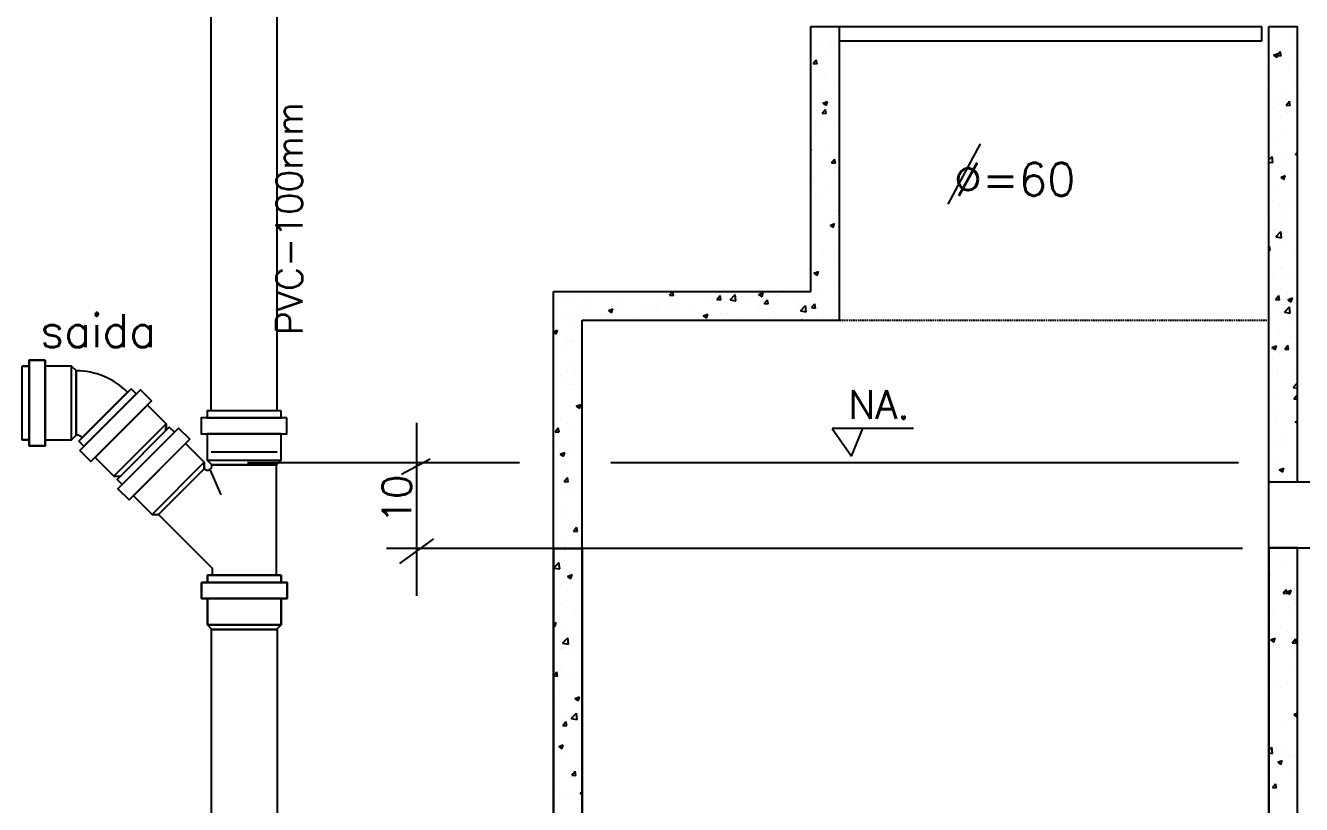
# Model space of a CAD drawing. Extents: x -435 to 5505, y -2177 to 2023.
# Drawn here: x 3392.6 to 3815.1, y -816.1 to -558.3 of the extents above; entities that cross this region are included whole.
import ezdxf
from ezdxf.enums import TextEntityAlignment as Align

# ---------------------------------------------------------------- set-up
doc = ezdxf.new("R2010")
doc.units = 0
doc.header["$MEASUREMENT"] = 0
doc.linetypes.add('DASHED', pattern=[0.75, 0.5, -0.25])
doc.layers.get('0').update_dxf_attribs({"linetype": 'CONTINUOUS'})
doc.layers.add('COTAS', color=1, linetype='CONTINUOUS')
doc.layers.add('HIDRA', color=1, linetype='CONTINUOUS')
doc.styles.add('ROMANS', font='romans')
doc.styles.get("Standard").update_dxf_attribs({"font": 'romans.shx', "height": 8})

msp = doc.modelspace()

# ---------------------------------------------------------------- linework, layer by layer
for p, q in [((3652.71306, -558.70059), (3801.9522, -558.70059)), ((3652.71306, -646.34897), (3652.71306, -558.70059)), ((3652.71306, -558.70059), (3662.18856, -558.70059)), ((3662.18856, -655.82447), (3662.18856, -558.70059)), ((3801.9522, -563.43834), (3801.9522, -558.70059)), ((3804.32107, -731.15946), (3804.32107, -558.70059)), ((3804.32107, -558.70059), (3813.79657, -558.70059)), ((3804.32107, -558.70059), (3813.79657, -558.70059)), ((3813.79657, -709.31946), (3813.79657, -558.70059)), ((3662.18856, -563.43834), (3801.9522, -563.43834)), ((3698.17137, -617.49332), (3708.86695, -597.50733)), ((3567.43356, -1113.01998), (3567.43356, -646.34897)), ((3567.43356, -646.34897), (3652.71306, -646.34897)), ((3576.90906, -1083.16955), (3576.90906, -655.82447)), ((3576.90906, -655.82447), (3662.18856, -655.82447)), ((3686.60585, -691.74376), (3659.69672, -691.74376)), ((3659.69672, -691.74376), (3666.15491, -700.88824)), ((3666.15491, -700.88824), (3669.92219, -691.74376)), ((3794.28438, -703.04751), (3586.45425, -703.04751)), ((3804.32107, -709.31946), (3804.32107, -703.20197)), ((3804.32107, -1158.02601), (3804.32107, -731.15946)), ((3804.32107, -731.62847), (3804.32107, -731.15946)), ((3813.79657, -1167.50151), (3813.79657, -731.15946))]:
    msp.add_line(p, q)
at = {"color": 0, "linetype": 'CONTINUOUS'}
for p, q in [((3655.24534, -564.75722), (3655.24534, -564.75722)), ((3659.37078, -564.71239), (3659.37078, -564.71239)), ((3661.38689, -564.2171), (3661.38689, -564.2171)), ((3811.05929, -562.44173), (3811.05929, -562.44173)), ((3811.17714, -565.23911), (3811.17714, -565.23911)), ((3653.40979, -570.95045), (3654.46267, -569.69567)), ((3654.71578, -571.06489), (3654.46326, -569.6959)), ((3657.35824, -566.96175), (3657.35824, -566.96175)), ((3661.92632, -568.19134), (3662.18856, -568.09068)), ((3661.92632, -568.19134), (3662.18856, -568.36822)), ((3805.82441, -568.14373), (3807.35361, -567.55672)), ((3805.82441, -568.14373), (3806.91078, -568.87649)), ((3806.91136, -568.87684), (3807.3542, -567.55707)), ((3807.02908, -568.22764), (3808.08197, -566.97286)), ((3807.02908, -568.22764), (3808.3345, -568.34185)), ((3808.33508, -568.34221), (3808.08255, -566.97322)), ((3653.40979, -570.95045), (3654.7152, -571.06466)), ((3654.97977, -572.02762), (3654.97977, -572.02762)), ((3805.31385, -571.05568), (3805.31385, -571.05568)), ((3810.78127, -570.33588), (3810.78127, -570.33588)), ((3810.91157, -572.50952), (3810.91157, -572.50952)), ((3810.93365, -571.11617), (3810.93365, -571.11617)), ((3655.02568, -575.81386), (3655.02568, -575.81386)), ((3657.08022, -574.8559), (3657.08022, -574.8559)), ((3660.48517, -577.24824), (3660.48517, -577.24824)), ((3813.2622, -578.66853), (3813.2622, -578.66853)), ((3813.30734, -577.86086), (3813.30734, -577.86086)), ((3654.7142, -579.29803), (3654.7142, -579.29803)), ((3659.60629, -582.38089), (3659.60629, -582.38089)), ((3805.03583, -578.94983), (3805.03583, -578.94983)), ((3806.58854, -582.21764), (3806.58854, -582.21764)), ((3810.646, -579.77992), (3810.646, -579.77992)), ((3652.98158, -584.22987), (3652.98158, -584.22987)), ((3654.44863, -586.56843), (3654.44863, -586.56843)), ((3656.44012, -587.37833), (3657.493, -586.12355)), ((3656.61232, -584.02862), (3658.14152, -583.44161)), ((3656.61232, -584.02862), (3657.69869, -584.76139)), ((3657.7461, -587.49277), (3657.49357, -586.12378)), ((3657.69926, -584.76162), (3658.14209, -583.44185)), ((3805.75861, -585.65016), (3805.75861, -585.65016)), ((3807.5619, -586.47482), (3807.5619, -586.47482)), ((3810.05941, -584.65552), (3811.1123, -583.40074)), ((3810.05941, -584.65552), (3811.36482, -584.76973)), ((3810.38043, -587.05032), (3810.38043, -587.05032)), ((3811.36539, -584.77008), (3811.11287, -583.40109)), ((3653.86085, -590.99484), (3653.86085, -590.99484)), ((3655.37759, -589.90765), (3655.37759, -589.90765)), ((3656.44012, -587.37833), (3657.74553, -587.49254)), ((3654.18306, -593.83883), (3654.18306, -593.83883)), ((3661.32249, -591.87291), (3661.32249, -591.87291)), ((3810.11486, -594.32072), (3810.11486, -594.32072)), ((3813.54685, -592.7742), (3813.79657, -592.67834)), ((3813.54685, -592.7742), (3813.79657, -592.94264)), ((3652.71306, -599.32282), (3652.82751, -599.27889)), ((3652.71306, -599.62189), (3652.82807, -599.27912)), ((3658.08625, -598.56806), (3658.08625, -598.56806)), ((3661.90847, -597.7929), (3661.90847, -597.7929)), ((3806.94045, -596.31143), (3806.94045, -596.31143)), ((3653.91749, -601.10923), (3653.91749, -601.10923)), ((3659.47044, -603.80621), (3660.52333, -602.55142)), ((3659.47045, -603.80621), (3660.77586, -603.92041)), ((3660.77642, -603.92065), (3660.52389, -602.55166)), ((3804.32107, -602.75831), (3805.38736, -601.647)), ((3804.32107, -603.51835), (3805.62866, -603.72114)), ((3805.62922, -603.72152), (3805.38792, -601.64738)), ((3809.84929, -601.59112), (3809.84929, -601.59112)), ((3809.86408, -601.88683), (3809.86408, -601.88683)), ((3813.08974, -601.0834), (3813.79657, -600.24102)), ((3813.08974, -601.0834), (3813.79657, -601.14524)), ((3656.16303, -606.40686), (3656.16303, -606.40686)), ((3660.42077, -604.90404), (3660.42077, -604.90404)), ((3661.63045, -605.68706), (3661.63045, -605.68706)), ((3808.23284, -608.61148), (3809.76205, -608.02447)), ((3809.31977, -609.34459), (3809.7626, -608.02482)), ((3809.64911, -604.97184), (3809.64911, -604.97184)), ((3813.1978, -606.32433), (3813.1978, -606.32433)), ((3652.91718, -611.88568), (3652.91718, -611.88568)), ((3653.65192, -608.37963), (3653.65192, -608.37963)), ((3653.83324, -609.7282), (3653.83324, -609.7282)), ((3808.23284, -608.61148), (3809.31922, -609.34424)), ((3809.58372, -608.86153), (3809.58372, -608.86153)), ((3809.58606, -609.78098), (3809.58606, -609.78098)), ((3653.38635, -615.65003), (3653.38635, -615.65003)), ((3655.88501, -614.30101), (3655.88501, -614.30101)), ((3658.43816, -612.66186), (3658.43816, -612.66186)), ((3805.39611, -616.13198), (3805.39611, -616.13198)), ((3805.69421, -613.30596), (3805.69421, -613.30596)), ((3809.31815, -616.13193), (3809.31815, -616.13193)), ((3661.25809, -619.52871), (3661.25809, -619.52871)), ((3810.00102, -619.06563), (3810.00102, -619.06563)), ((3812.11213, -617.30597), (3812.11213, -617.30597)), ((3653.12077, -622.92044), (3653.12077, -622.92044)), ((3658.41108, -621.82599), (3658.41108, -621.82599)), ((3659.02075, -624.49637), (3660.54996, -623.90936)), ((3659.02075, -624.49637), (3660.10712, -625.22914)), ((3660.10766, -625.22937), (3660.5505, -623.9096)), ((3661.14682, -621.32226), (3661.14682, -621.32226)), ((3804.32107, -623.91049), (3804.44804, -623.86175)), ((3804.32107, -624.24211), (3804.44858, -623.86209)), ((3809.05257, -623.40233), (3809.05257, -623.40233)), ((3806.36669, -625.91992), (3806.36669, -625.91992)), ((3806.58181, -628.30959), (3808.28289, -626.53669)), ((3806.58181, -628.30959), (3808.52418, -628.61083)), ((3808.52472, -628.61121), (3808.28343, -626.53707)), ((3812.70968, -627.72604), (3812.70968, -627.72604)), ((3652.8552, -630.19084), (3652.8552, -630.19084)), ((3656.89381, -632.4824), (3656.89381, -632.4824)), ((3660.35637, -632.55985), (3660.35637, -632.55985)), ((3804.32107, -631.57277), (3804.53832, -631.31386)), ((3804.32107, -632.64175), (3804.79085, -632.68285)), ((3804.79138, -632.6832), (3804.53886, -631.31421)), ((3808.787, -630.67273), (3808.787, -630.67273)), ((3660.71326, -637.23801), (3660.71326, -637.23801)), ((3661.49873, -635.41606), (3661.49873, -635.41606)), ((3813.1334, -633.98013), (3813.1334, -633.98013)), ((3652.85278, -639.54148), (3652.85278, -639.54148)), ((3653.70675, -640.33365), (3655.23595, -639.74664)), ((3653.70675, -640.33365), (3654.79312, -641.06641)), ((3654.79364, -641.06664), (3655.23648, -639.74687)), ((3805.62981, -640.96177), (3805.62981, -640.96177)), ((3808.45668, -638.88618), (3808.45668, -638.88618)), ((3808.52143, -637.94313), (3808.52143, -637.94313)), ((3808.66887, -641.33193), (3808.66887, -641.33193)), ((3813.06159, -641.81984), (3813.06159, -641.81984)), ((3591.51299, -646.34897), (3591.54203, -646.35151)), ((3591.54256, -646.35169), (3591.54206, -646.34897)), ((3605.03736, -646.34897), (3605.05575, -646.36138)), ((3605.05628, -646.36157), (3605.0605, -646.34897)), ((3605.90158, -647.60781), (3606.95447, -646.35303)), ((3607.20752, -647.72221), (3606.95499, -646.35322)), ((3654.96783, -645.85196), (3654.96783, -645.85196)), ((3660.43525, -645.13216), (3660.43525, -645.13216)), ((3808.25586, -645.21353), (3808.25586, -645.21353)), ((3571.19887, -647.86389), (3571.19887, -647.86389)), ((3574.19939, -648.14584), (3574.19939, -648.14584)), ((3578.1173, -648.11197), (3578.1173, -648.11197)), ((3583.58472, -647.39217), (3583.58472, -647.39217)), ((3585.41284, -646.60807), (3585.41284, -646.60807)), ((3589.16885, -650.47294), (3589.16885, -650.47294)), ((3601.90564, -648.28665), (3601.90564, -648.28665)), ((3605.90158, -647.60781), (3607.207, -647.72202)), ((3618.73567, -649.30506), (3618.73567, -649.30506)), ((3621.56655, -648.97831), (3622.61943, -647.72353)), ((3621.56655, -648.97831), (3622.87196, -649.09252)), ((3622.87248, -649.09273), (3622.61995, -647.72374)), ((3625.9045, -649.16947), (3627.60559, -647.39658)), ((3625.9045, -649.16947), (3627.84688, -649.47072)), ((3627.43584, -649.47661), (3627.43584, -649.47661)), ((3627.84741, -649.47098), (3627.60612, -647.39684)), ((3629.76719, -647.90689), (3629.76719, -647.90689)), ((3632.90326, -648.75681), (3632.90326, -648.75681)), ((3635.35629, -647.37773), (3636.88549, -646.79072)), ((3635.35629, -647.37773), (3636.44266, -648.11049)), ((3636.44318, -648.11071), (3636.88602, -646.79094)), ((3637.23151, -650.34882), (3638.28439, -649.09404)), ((3637.23151, -650.34882), (3638.53692, -650.46303)), ((3638.53744, -650.46325), (3638.28492, -649.09426)), ((3641.17477, -647.66785), (3641.17477, -647.66785)), ((3648.4569, -649.3708), (3648.4569, -649.3708)), ((3652.89647, -651.71933), (3653.94936, -650.46455)), ((3654.2024, -651.83377), (3653.94988, -650.46478)), ((3661.19369, -647.18451), (3661.19369, -647.18451)), ((3806.51576, -648.99652), (3807.56865, -647.74174)), ((3806.51576, -648.99652), (3807.82118, -649.11073)), ((3807.8217, -649.11108), (3807.56917, -647.74209)), ((3808.39086, -649.22609), (3808.39086, -649.22609)), ((3810.64128, -649.07923), (3812.17049, -648.49222)), ((3810.64128, -649.07923), (3811.72765, -649.81199)), ((3811.72817, -649.81235), (3812.17101, -648.49257)), ((3571.28984, -654.22947), (3571.28984, -654.22947)), ((3576.43207, -652.65923), (3576.43207, -652.65923)), ((3578.34361, -651.78841), (3578.34361, -651.78841)), ((3582.94852, -654.72207), (3582.94852, -654.72207)), ((3585.14727, -653.87847), (3585.14727, -653.87847)), ((3585.61893, -652.67269), (3587.14813, -652.08568)), ((3585.61893, -652.67269), (3586.7053, -653.40546)), ((3586.70581, -653.40563), (3587.14865, -652.08586)), ((3590.00229, -652.28101), (3590.00229, -652.28101)), ((3596.1788, -652.48031), (3596.1788, -652.48031)), ((3599.90385, -653.10127), (3599.90385, -653.10127)), ((3601.66097, -652.77361), (3601.66097, -652.77361)), ((3605.37127, -652.38147), (3605.37127, -652.38147)), ((3607.52221, -650.84282), (3607.52221, -650.84282)), ((3613.31965, -653.26621), (3613.31965, -653.26621)), ((3613.64278, -651.29251), (3613.64278, -651.29251)), ((3617.00583, -654.42181), (3618.53504, -653.8348)), ((3617.00583, -654.42181), (3618.0922, -655.15457)), ((3618.09272, -655.15477), (3618.53555, -653.835)), ((3622.98333, -653.74339), (3622.98333, -653.74339)), ((3624.97834, -653.75881), (3624.97834, -653.75881)), ((3635.72012, -651.5571), (3635.72012, -651.5571)), ((3636.63702, -654.25141), (3636.63702, -654.25141)), ((3640.84503, -653.53981), (3640.84503, -653.53981)), ((3648.2957, -654.74401), (3648.2957, -654.74401)), ((3649.21305, -652.78441), (3650.91413, -651.01151)), ((3649.21305, -652.78441), (3651.15543, -653.08565)), ((3649.22239, -654.46591), (3649.22239, -654.46591)), ((3651.15595, -653.08593), (3650.91466, -651.01179)), ((3652.05849, -652.00204), (3652.05849, -652.00204)), ((3652.89647, -651.71933), (3654.20188, -651.83354)), ((3654.68981, -653.74611), (3654.68981, -653.74611)), ((3807.99029, -652.48394), (3807.99029, -652.48394)), ((3809.47733, -653.19927), (3811.17842, -651.42637)), ((3809.47733, -653.19927), (3811.41971, -653.50052)), ((3811.42023, -653.50089), (3811.17894, -651.42675)), ((3572.37186, -656.72592), (3572.37186, -656.72592)), ((3573.93381, -655.41624), (3573.93381, -655.41624)), ((3586.11079, -654.91716), (3586.11079, -654.91716)), ((3594.60721, -655.21467), (3594.60721, -655.21467)), ((3606.26589, -655.70727), (3606.26589, -655.70727)), ((3629.50162, -655.17729), (3629.50162, -655.17729)), ((3649.29528, -655.82447), (3649.92194, -655.58392)), ((3649.84182, -655.82447), (3649.92246, -655.58414)), ((3659.95438, -655.2366), (3659.95438, -655.2366)), ((3810.91692, -656.75107), (3810.91692, -656.75107)), ((3567.43356, -659.6534), (3568.79767, -659.12977)), ((3567.43356, -659.82812), (3568.35484, -660.44954)), ((3568.35535, -660.4497), (3568.79819, -659.12993)), ((3572.03619, -662.48856), (3572.03619, -662.48856)), ((3573.66824, -662.68664), (3573.66824, -662.68664)), ((3573.9985, -662.88988), (3573.9985, -662.88988)), ((3807.72472, -659.75434), (3807.72472, -659.75434)), ((3811.51725, -661.64038), (3811.51725, -661.64038)), ((3813.069, -661.63594), (3813.069, -661.63594)), ((3572.09385, -664.62008), (3572.09385, -664.62008)), ((3804.46348, -664.08144), (3804.46348, -664.08144)), ((3805.17148, -665.36502), (3805.17148, -665.36502)), ((3805.32727, -664.9165), (3806.85648, -664.3295)), ((3805.32727, -664.9165), (3806.41364, -665.64927)), ((3806.41415, -665.64962), (3806.85699, -664.32985)), ((3807.45915, -667.02474), (3807.45915, -667.02474)), ((3809.54609, -665.42439), (3810.59898, -664.16961)), ((3809.54609, -665.42439), (3810.85151, -665.5386)), ((3810.85202, -665.53896), (3810.59949, -664.16997)), ((3573.40267, -669.95704), (3573.40267, -669.95704)), ((3805.56541, -668.61757), (3805.56541, -668.61757)), ((3569.7455, -674.05002), (3569.7455, -674.05002)), ((3571.13447, -675.5197), (3571.13447, -675.5197)), ((3574.61991, -672.14506), (3574.61991, -672.14506)), ((3807.17214, -672.74185), (3807.17214, -672.74185)), ((3807.19358, -674.29514), (3807.19358, -674.29514)), ((3813.21911, -672.16309), (3813.21911, -672.16309)), ((3573.1371, -677.22745), (3573.1371, -677.22745)), ((3574.35041, -676.98367), (3574.35041, -676.98367)), ((3812.37286, -678.08896), (3813.79657, -676.60514)), ((3812.37286, -678.08896), (3813.79657, -678.30976)), ((3812.94109, -680.05724), (3812.94109, -680.05724)), ((3568.87447, -680.75902), (3568.87447, -680.75902)), ((3574.99091, -684.34725), (3576.52012, -683.76024)), ((3574.99091, -684.34725), (3576.07728, -685.08001)), ((3576.07778, -685.08018), (3576.52061, -683.76041)), ((3576.36767, -680.31504), (3576.36767, -680.31504)), ((3806.928, -681.56554), (3806.928, -681.56554)), ((3807.47367, -680.77704), (3807.47367, -680.77704)), ((3812.57642, -681.85227), (3813.62931, -680.59749)), ((3812.57642, -681.85227), (3813.79657, -681.95902)), ((3813.79657, -681.50193), (3813.6298, -680.59785)), ((3572.87153, -684.49785), (3572.87153, -684.49785)), ((3807.52405, -686.83564), (3807.52405, -686.83564)), ((3567.99768, -692.77992), (3569.05057, -691.52514)), ((3567.99768, -692.77992), (3569.3031, -692.89412)), ((3569.30358, -692.89429), (3569.05106, -691.5253)), ((3571.97179, -690.14436), (3571.97179, -690.14436)), ((3572.60596, -691.76825), (3572.60596, -691.76825)), ((3806.66243, -688.83594), (3806.66243, -688.83594)), ((3807.19565, -688.67119), (3807.19565, -688.67119)), ((3813.0046, -689.29174), (3813.0046, -689.29174)), ((3813.04972, -689.54698), (3813.79657, -689.26029)), ((3813.04972, -689.54698), (3813.79657, -690.05074)), ((3571.17666, -696.17103), (3571.17666, -696.17103)), ((3572.80607, -696.80422), (3572.80607, -696.80422)), ((3576.64408, -695.45123), (3576.64408, -695.45123)), ((3805.50101, -696.27337), (3805.50101, -696.27337)), ((3806.39686, -696.10635), (3806.39686, -696.10635)), ((3809.72172, -696.19618), (3809.72172, -696.19618)), ((3810.23271, -695.49605), (3810.23271, -695.49605)), ((3569.67691, -700.18452), (3571.20611, -699.59752)), ((3569.67691, -700.18452), (3570.76328, -700.91729)), ((3570.76376, -700.91745), (3571.20659, -699.59768)), ((3572.34039, -699.03865), (3572.34039, -699.03865)), ((3570.89864, -704.06518), (3570.89864, -704.06518)), ((3571.07007, -703.1755), (3571.07007, -703.1755)), ((3806.13129, -703.37675), (3806.13129, -703.37675)), ((3807.73571, -705.38425), (3809.26491, -704.79725)), ((3807.73571, -705.38426), (3808.82208, -706.11702)), ((3808.82256, -706.11737), (3809.26539, -704.7976)), ((3568.46096, -707.90569), (3568.46096, -707.90569)), ((3571.02801, -709.20779), (3572.0809, -707.95301)), ((3571.02801, -709.20779), (3572.33343, -709.322)), ((3572.07482, -706.30905), (3572.07482, -706.30905)), ((3572.3339, -709.32217), (3572.08137, -707.95318)), ((3576.30327, -707.97084), (3576.30327, -707.97084)), ((3805.97971, -706.65619), (3805.97971, -706.65619)), ((3571.80924, -713.57945), (3571.80924, -713.57945)), ((3573.42471, -711.59017), (3573.42471, -711.59017)), ((3571.90739, -717.80016), (3571.90739, -717.80016)), ((3567.67927, -720.20412), (3567.67927, -720.20412)), ((3568.81287, -721.99948), (3568.81287, -721.99948)), ((3571.54367, -720.84986), (3571.54367, -720.84986)), ((3575.86664, -719.55842), (3575.86664, -719.55842)), ((3574.05834, -725.63567), (3575.11123, -724.38089)), ((3574.05834, -725.63567), (3575.36376, -725.74988)), ((3575.36422, -725.75005), (3575.11169, -724.38106)), ((3571.00567, -730.8313), (3571.00567, -730.8313)), ((3571.2781, -728.12026), (3571.2781, -728.12026)), ((3571.52153, -730.65989), (3571.52153, -730.65989)), ((3575.72689, -727.00218), (3575.72689, -727.00218)), ((3575.44887, -734.89633), (3575.44887, -734.89633)), ((3805.06901, -732.45836), (3805.06901, -732.45836)), ((3813.6452, -732.34405), (3813.6452, -732.34405)), ((3813.77752, -731.57221), (3813.77752, -731.57221)), ((3567.56098, -737.88341), (3569.26207, -736.11051)), ((3567.56098, -737.88341), (3569.50336, -738.18465)), ((3569.50382, -738.18487), (3569.26253, -736.11072)), ((3569.98145, -735.61613), (3569.98145, -735.61613)), ((3571.01253, -735.39066), (3571.01253, -735.39066)), ((3576.23887, -735.62664), (3576.23887, -735.62664)), ((3808.52651, -735.64128), (3808.52651, -735.64128)), ((3569.70343, -743.51028), (3569.70343, -743.51028)), ((3570.74696, -742.66106), (3570.74696, -742.66106)), ((3572.08534, -740.65227), (3573.61455, -740.06527)), ((3572.08534, -740.65227), (3573.17171, -741.38504)), ((3573.17216, -741.38521), (3573.615, -740.06543)), ((3804.69517, -740.51186), (3804.69517, -740.51186)), ((3804.80343, -739.72876), (3804.80343, -739.72876)), ((3571.84299, -745.45597), (3571.84299, -745.45597)), ((3571.87344, -744.75368), (3571.87344, -744.75368)), ((3804.53786, -746.99916), (3804.53786, -746.99916)), ((3809.03278, -746.19327), (3810.08566, -744.93849)), ((3809.03278, -746.19327), (3810.33819, -746.30748)), ((3810.33864, -746.30783), (3810.08611, -744.93884)), ((3810.14415, -745.85201), (3811.67335, -745.265)), ((3810.14415, -745.85201), (3811.23052, -746.58477)), ((3811.23096, -746.58512), (3811.6738, -745.26535)), ((3812.87581, -744.60334), (3812.87581, -744.60334)), ((3570.48139, -749.93146), (3570.48139, -749.93146)), ((3572.2295, -751.03527), (3572.2295, -751.03527)), ((3805.37221, -751.58497), (3805.37221, -751.58497)), ((3810.82869, -751.05329), (3810.82869, -751.05329)), ((3567.51679, -756.20339), (3568.30054, -755.90254)), ((3567.85814, -757.22248), (3568.30098, -755.90271)), ((3574.5821, -753.41409), (3574.5821, -753.41409)), ((3805.04708, -754.60565), (3805.04708, -754.60565)), ((3812.10085, -752.16459), (3812.10085, -752.16459)), ((3567.51683, -756.9924), (3567.85771, -757.22232)), ((3570.21582, -757.20187), (3570.21582, -757.20187)), ((3570.94127, -758.4871), (3570.94127, -758.4871)), ((3805.08326, -759.66725), (3805.08326, -759.66725)), ((3810.55068, -758.94745), (3810.55068, -758.94745)), ((3813.71312, -759.22801), (3813.71312, -759.22801)), ((3569.95025, -764.47227), (3569.95025, -764.47227)), ((3570.3291, -764.57423), (3570.3291, -764.57423)), ((3570.45651, -762.7731), (3572.15759, -761.0002)), ((3570.45651, -762.7731), (3572.39889, -763.07434)), ((3572.39933, -763.07455), (3572.15803, -761.00041)), ((3576.17447, -763.28244), (3576.17447, -763.28244)), ((3804.83014, -761.68928), (3806.35934, -761.10228)), ((3804.83014, -761.68928), (3805.91651, -762.42205)), ((3805.91694, -762.4224), (3806.35978, -761.10262)), ((3807.75574, -763.26606), (3807.75574, -763.26606)), ((3812.06311, -762.62114), (3813.11599, -761.36636)), ((3812.06311, -762.62114), (3813.36852, -762.73535)), ((3813.36895, -762.73571), (3813.11643, -761.36672)), ((3574.53168, -766.44728), (3574.53168, -766.44728)), ((3574.93401, -767.50789), (3574.93401, -767.50789)), ((3804.80524, -767.5614), (3804.80524, -767.5614)), ((3813.07674, -766.47243), (3813.07674, -766.47243)), ((3567.51769, -773.50907), (3568.53725, -772.29401)), ((3568.79021, -773.66316), (3568.53768, -772.29417)), ((3569.68467, -771.74267), (3569.68467, -771.74267)), ((3571.77859, -773.11177), (3571.77859, -773.11177)), ((3812.81141, -772.25915), (3812.81141, -772.25915)), ((3567.51769, -773.55171), (3568.78978, -773.663)), ((3568.78624, -775.06124), (3568.78624, -775.06124)), ((3574.25367, -774.34144), (3574.25367, -774.34144)), ((3807.33131, -775.08638), (3807.33131, -775.08638)), ((3569.4191, -779.01307), (3569.4191, -779.01307)), ((3574.49378, -781.12002), (3576.02298, -780.53302)), ((3574.49378, -781.12002), (3575.58015, -781.85279)), ((3575.58057, -781.85296), (3576.0234, -780.53318)), ((3805.30781, -779.24078), (3805.30781, -779.24078)), ((3808.10765, -777.35985), (3808.10765, -777.35985)), ((3568.50823, -782.95539), (3568.50823, -782.95539)), ((3576.77973, -781.86642), (3576.77973, -781.86642)), ((3569.15353, -786.28347), (3569.15353, -786.28347)), ((3570.5147, -789.97667), (3571.56758, -788.72189)), ((3570.5147, -789.97667), (3571.82011, -790.09088)), ((3570.87687, -786.14291), (3570.87687, -786.14291)), ((3571.82052, -790.09104), (3571.568, -788.72205)), ((3573.35204, -787.66278), (3575.05312, -785.88989)), ((3573.35204, -787.66278), (3575.29442, -787.96403)), ((3573.38967, -787.32843), (3573.38967, -787.32843)), ((3575.29483, -787.96423), (3575.05354, -785.89009)), ((3810.81631, -786.02026), (3810.81631, -786.02026)), ((3812.55258, -786.31976), (3813.79657, -785.84223)), ((3812.55258, -786.31976), (3813.63895, -787.05252)), ((3813.63937, -787.05288), (3813.79657, -786.58435)), ((3813.64872, -786.88381), (3813.64872, -786.88381)), ((3568.88796, -793.55387), (3568.88796, -793.55387)), ((3571.03429, -790.48038), (3571.03429, -790.48038)), ((3576.11007, -790.93825), (3576.11007, -790.93825)), ((3809.63349, -790.4984), (3809.63349, -790.4984)), ((3569.04456, -798.4299), (3569.04456, -798.4299)), ((3569.17977, -796.9573), (3570.70898, -796.37029)), ((3569.17977, -796.9573), (3570.26614, -797.69007)), ((3570.26655, -797.69023), (3570.70938, -796.37046)), ((3804.32107, -798.11044), (3805.24304, -797.14955)), ((3805.48474, -799.22405), (3805.24345, -797.14991)), ((3806.56331, -797.1804), (3806.56331, -797.1804)), ((3809.35547, -798.39255), (3809.35547, -798.39255)), ((3568.62239, -800.82428), (3568.62239, -800.82428)), ((3571.71419, -800.76757), (3571.71419, -800.76757)), ((3804.32107, -799.04328), (3805.48433, -799.22369)), ((3807.23858, -802.15703), (3808.76778, -801.57003)), ((3807.23858, -802.15703), (3808.32495, -802.8898)), ((3808.32535, -802.89015), (3808.76818, -801.57038)), ((3811.16823, -800.11406), (3811.16823, -800.11406)), ((3812.74701, -799.91495), (3812.74701, -799.91495)), ((3573.33648, -805.89239), (3573.33648, -805.89239)), ((3573.54502, -806.40454), (3574.59791, -805.14976)), ((3573.54502, -806.40454), (3574.85044, -806.51875)), ((3574.85084, -806.51892), (3574.59831, -805.14993)), ((3805.24341, -806.89658), (3805.24341, -806.89658)), ((3811.88154, -805.91754), (3811.88154, -805.91754)), ((3813.62675, -803.62461), (3813.62675, -803.62461)), ((3568.35682, -808.09468), (3568.35682, -808.09468)), ((3576.45024, -810.08263), (3576.45024, -810.08263)), ((3805.48913, -810.53427), (3806.54202, -809.27949)), ((3805.48913, -810.53427), (3806.79454, -810.64847)), ((3806.79494, -810.64883), (3806.54241, -809.27984)), ((3813.36118, -810.89501), (3813.36118, -810.89501)), ((3567.59104, -814.50634), (3567.59104, -814.50634)), ((3569.39647, -812.52369), (3569.39647, -812.52369)), ((3570.81247, -813.79871), (3570.81247, -813.79871)), ((3573.05846, -813.78654), (3573.05846, -813.78654)), ((3576.24756, -812.55247), (3576.86894, -811.90486)), ((3576.24756, -812.55247), (3576.86894, -812.64884)), ((3806.1361, -814.53149), (3806.1361, -814.53149)), ((3813.58432, -814.53961), (3813.58432, -814.53961)), ((3568.09125, -815.36508), (3568.09125, -815.36508))]:
    msp.add_line(p, q, dxfattribs=at)
at = {"linetype": 'DASHED'}
msp.add_line((3662.18856, -655.82447), (3804.32107, -655.82447), dxfattribs=at)
at = {"linetype": 'CONTINUOUS'}
for p, q in [((3576.90906, -731.37366), (3567.43356, -731.37366)), ((3567.43356, -731.37366), (3567.44963, -1113.02919)), ((3567.43356, -731.37366), (3576.90906, -731.37366)), ((3567.44963, -1113.02919), (3567.43356, -731.37366)), ((3567.51551, -731.45004), (3576.86894, -731.45004)), ((3567.53531, -1113.00011), (3567.51551, -731.45004)), ((3576.86894, -731.45004), (3576.86894, -1113.00011)), ((3576.90906, -1113.01998), (3576.90906, -731.37366)), ((3576.90906, -731.37366), (3576.90906, -1113.01998)), ((3813.79657, -731.15946), (3804.32107, -731.15946)), ((3804.32107, -731.15946), (3804.32107, -1158.02601)), ((3813.79657, -1167.50151), (3813.79657, -731.15946))]:
    msp.add_line(p, q, dxfattribs=at)
at = {"layer": 'COTAS'}
for p, q in [((3522.21585, -747.11041), (3522.21585, -689.82864)), ((3556.22441, -703.04751), (3466.16469, -703.04751)), ((3517.17754, -706.82433), (3526.62436, -701.78857)), ((3516.54775, -736.40942), (3527.88394, -728.22631)), ((3795.54395, -731.37366), (3512.13923, -731.37366))]:
    msp.add_line(p, q, dxfattribs=at)
at = {"layer": 'HIDRA', "linetype": 'CONTINUOUS'}
for p, q in [((3454.09081, -685.82952), (3454.09081, -550.78091)), ((3475.93081, -685.82952), (3475.93081, -550.78091)), ((3454.09081, -699.43568), (3475.93081, -699.43568)), ((3804.32107, -709.31946), (3919.6454, -709.31946)), ((3804.32107, -731.15946), (3919.6454, -731.15946)), ((3454.12279, -758.21475, -4.368), (3454.12279, -1059.07841, -4.368)), ((3475.96279, -758.21475, -4.368), (3454.12279, -758.21475, -4.368)), ((3475.96279, -758.21475, -4.368), (3475.96279, -1059.07841, -4.368))]:
    msp.add_line(p, q, dxfattribs=at)
at = {"layer": 'HIDRA'}
for p, q in [((3393.89477, -671.03636, 4.368), (3391.49237, -671.03636, 4.368)), ((3393.89477, -669.07076, 4.368), (3393.89477, -697.46276, 4.368)), ((3399.13637, -669.07076, 4.368), (3393.89477, -669.07076, 4.368)), ((3393.89477, -695.49716, 4.368), (3393.89477, -671.03636, 4.368)), ((3399.13637, -697.46276, 4.368), (3399.13637, -669.07076, 4.368)), ((3399.13637, -671.03636, 4.368), (3399.13637, -695.49716, 4.368)), ((3407.87237, -671.03636, 4.368), (3399.13637, -671.03636, 4.368)), ((3407.87237, -695.49716, 4.368), (3407.87237, -671.03636, 4.368)), ((3407.87237, -671.03636, 4.368), (3409.40117, -672.56516, 4.368)), ((3409.40117, -693.86346, 4.368), (3409.40117, -672.56516, 4.368)), ((3410.30976, -695.86904, 4.368), (3427.60616, -678.57265, 4.368)), ((3410.61863, -698.95769, 4.368), (3430.6948, -678.88151, 4.368)), ((3426.46733, -679.71147, 4.368), (3411.44859, -694.73021, 4.368)), ((3427.60616, -678.57265, 4.368), (3429.30491, -680.2714, 4.368)), ((3430.6948, -678.88151, 4.368), (3434.40117, -682.58788, 4.368)), ((3429.30491, -680.2714, 4.368), (3412.00851, -697.5678, 4.368)), ((3434.40117, -682.58788, 4.368), (3414.325, -702.66406, 4.368)), ((3415.71489, -701.27417, 4.368), (3433.01128, -683.97777, 4.368)), ((3433.01128, -683.97777, 4.368), (3439.18857, -690.15505, 4.368)), ((3479.20681, -688.23192), (3450.81481, -688.23192)), ((3450.81481, -688.23192), (3450.81481, -693.47352)), ((3452.78041, -685.82952), (3452.78041, -688.23192)), ((3477.24121, -685.82952), (3452.78041, -685.82952)), ((3452.78041, -688.23192), (3477.24121, -688.23192)), ((3477.24121, -688.23192, -4.368), (3477.24121, -685.82952, -4.368)), ((3479.20681, -693.47352, -4.368), (3479.20681, -688.23192, -4.368)), ((3439.18857, -690.15505, 4.368), (3421.89217, -707.45145, 4.368)), ((3440.25401, -691.26902), (3422.95761, -708.56542)), ((3443.34265, -691.57788), (3423.26648, -711.65406)), ((3439.11439, -692.39128, 4.368), (3424.05422, -707.45145, 4.368)), ((3439.18857, -690.15505, 4.368), (3439.18857, -692.3171, 4.368)), ((3441.95276, -692.96777), (3440.25401, -691.26902)), ((3447.04902, -695.28426), (3443.34265, -691.57788)), ((3391.49237, -695.49716, 4.368), (3393.89477, -695.49716, 4.368)), ((3399.13637, -695.49716, 4.368), (3407.87237, -695.49716, 4.368)), ((3407.87237, -695.49716, 4.368), (3409.40117, -693.96836, 4.368)), ((3412.00851, -697.5678, 4.368), (3410.30976, -695.86904, 4.368)), ((3424.65637, -710.26417), (3441.95276, -692.96777)), ((3426.97285, -715.36043), (3447.04902, -695.28426)), ((3445.65913, -696.67414), (3428.36274, -713.97054)), ((3451.83642, -702.85143), (3445.65913, -696.67414)), ((3450.81481, -693.47352), (3479.20681, -693.47352)), ((3452.78041, -693.47352), (3452.78041, -702.20952)), ((3477.24121, -693.47352), (3452.78041, -693.47352)), ((3477.24121, -702.20952, -4.368), (3477.24121, -693.47352, -4.368)), ((3393.89477, -697.46276, 4.368), (3399.13637, -697.46276, 4.368)), ((3414.325, -702.66406, 4.368), (3410.61863, -698.95769, 4.368)), ((3421.89217, -707.45145, 4.368), (3415.71489, -701.27417, 4.368)), ((3434.54002, -720.14783), (3451.83642, -702.85143)), ((3436.70207, -720.14783), (3451.83642, -705.01348)), ((3436.77625, -720.07365), (3451.83642, -705.01348)), ((3451.83642, -702.85143), (3451.83642, -705.01348)), ((3452.78041, -702.20952, -4.368), (3454.30921, -703.73832, -4.368)), ((3452.78041, -702.20952), (3477.24121, -702.20952)), ((3454.30921, -703.73832), (3475.71241, -703.73832)), ((3477.24121, -702.20952, -4.368), (3475.71241, -703.73832, -4.368)), ((3475.71241, -740.29369, -4.368), (3475.71241, -703.73832, -4.368)), ((3421.89217, -707.45145, 4.368), (3424.05422, -707.45145, 4.368)), ((3422.95761, -708.56542), (3424.65637, -710.26417)), ((3453.76498, -705.5529, -4.368), (3457.31884, -713.70004, -4.368)), ((3423.26648, -711.65406), (3426.97285, -715.36043)), ((3428.36274, -713.97054), (3434.54002, -720.14783)), ((3434.54002, -720.14783), (3436.70207, -720.14783)), ((3436.70207, -720.14783, -4.368), (3454.44179, -737.88754, -4.368)), ((3454.44179, -737.88754, -4.368), (3454.44179, -740.29368, -4.368)), ((3450.8811, -742.69608), (3479.2731, -742.69608)), ((3450.8811, -747.93768), (3450.8811, -742.69608)), ((3452.8467, -740.29368), (3477.3075, -740.29368)), ((3452.8467, -742.69608), (3452.8467, -740.29368)), ((3477.3075, -742.69608), (3452.8467, -742.69608)), ((3454.44179, -740.29368), (3475.71241, -740.29368)), ((3477.3075, -740.29368), (3477.3075, -742.69608)), ((3479.2731, -742.69608), (3479.2731, -747.93768)), ((3479.2731, -747.93768), (3450.8811, -747.93768)), ((3452.8467, -747.93768), (3477.3075, -747.93768)), ((3452.8467, -756.67368), (3452.8467, -747.93768)), ((3477.3075, -747.93768), (3477.3075, -756.67368)), ((3452.8467, -756.67368), (3454.3755, -758.20248)), ((3477.3075, -756.67368), (3452.8467, -756.67368)), ((3475.67379, -758.20248), (3454.3755, -758.20248)), ((3477.3075, -756.67368), (3475.7787, -758.20248))]:
    msp.add_line(p, q, dxfattribs=at)
for centre, radius, start, end in [((3409.40117, -696.71499, 4.368), 24.09094, 44.8946614, 90), ((3409.40117, -696.71499, 4.368), 2.85154, 44.1100212, 90), ((3452.88851, -704.0185, -4.368), 1.44806, 223.4019477, 11.1562794)]:
    msp.add_arc(centre, radius, start, end, dxfattribs=at)
for points in [[(3393.89477, -671.03636, 4.368), (3393.89477, -695.49716, 4.368), (3391.49237, -695.49716, 4.368), (3391.49237, -671.03636, 4.368)], [(3399.13637, -669.07076, 4.368), (3399.13637, -697.46276, 4.368), (3393.89477, -697.46276, 4.368), (3393.89477, -669.07076, 4.368)], [(3399.13637, -671.03636, 4.368), (3399.13637, -695.49716, 4.368), (3407.87237, -695.49716, 4.368), (3407.87237, -671.03636, 4.368)], [(3407.87237, -671.03636, 4.368), (3409.40117, -672.56516, 4.368), (3409.40117, -693.86346, 4.368), (3407.87237, -695.49716, 4.368)], [(3427.60616, -678.57265, 4.368), (3410.30976, -695.86904, 4.368), (3412.00851, -697.5678, 4.368), (3429.30491, -680.2714, 4.368)], [(3410.61863, -698.95769, 4.368), (3414.325, -702.66406, 4.368), (3434.40117, -682.58788, 4.368), (3430.6948, -678.88151, 4.368)], [(3415.71489, -701.27417, 4.368), (3421.89217, -707.45145, 4.368), (3439.18857, -690.15505, 4.368), (3433.01128, -683.97777, 4.368)], [(3479.20681, -688.23192), (3450.81481, -688.23192), (3450.81481, -693.47352), (3479.20681, -693.47352)], [(3477.24121, -685.82952), (3452.78041, -685.82952), (3452.78041, -688.23192), (3477.24121, -688.23192)], [(3421.89217, -707.45145, 4.368), (3424.05422, -707.45145, 4.368), (3439.1574, -692.38299, 4.368), (3439.18857, -690.15505, 4.368)], [(3440.25401, -691.26902), (3422.95761, -708.56542), (3424.65637, -710.26417), (3441.95276, -692.96777)], [(3443.34265, -691.57788), (3423.26648, -711.65406), (3426.97285, -715.36043), (3447.04902, -695.28426)], [(3445.65913, -696.67414), (3428.36274, -713.97054), (3434.54002, -720.14783), (3451.83642, -702.85143)], [(3477.24121, -693.47352), (3452.78041, -693.47352), (3452.78041, -702.20952), (3477.24121, -702.20952)], [(3451.83642, -702.85143), (3434.54002, -720.14783), (3436.70207, -720.14783), (3451.83642, -705.01348)], [(3477.24121, -702.20952), (3475.71241, -703.73832), (3454.30921, -703.73832), (3452.78041, -702.20952)], [(3450.8811, -742.69608), (3450.8811, -747.93768), (3479.2731, -747.93768), (3479.2731, -742.69608)], [(3477.3075, -740.29368), (3452.8467, -740.29368), (3452.8467, -742.69608), (3477.3075, -742.69608)], [(3452.8467, -747.93768), (3452.8467, -756.67368), (3477.3075, -756.67368), (3477.3075, -747.93768)], [(3452.8467, -756.67368), (3454.3755, -758.20248), (3475.71007, -758.22703), (3477.3075, -756.67368)]]:
    msp.add_3dface(points, dxfattribs=at)

# ---------------------------------------------------------------- texts
at = {"style": 'ROMANS'}
msp.add_text('PVC-100mm', height=8.736, rotation=90, dxfattribs=at).set_placement((3484.35745, -583.62753), align=Align.RIGHT)
for s, p in [('%%c=60', (3700.03147, -614.70458)), ('saida', (3397.5025, -664.82716))]:
    msp.add_text(s, height=10.92, dxfattribs=at).set_placement(p)
msp.add_text('NA.', height=9.475501).set_placement((3665.07854, -688.51629))
at = {"layer": 'COTAS'}
msp.add_text('10', height=9.475501, rotation=90, dxfattribs=at).set_placement((3520.32648, -723.19055))

doc.saveas('drawing.dxf')
